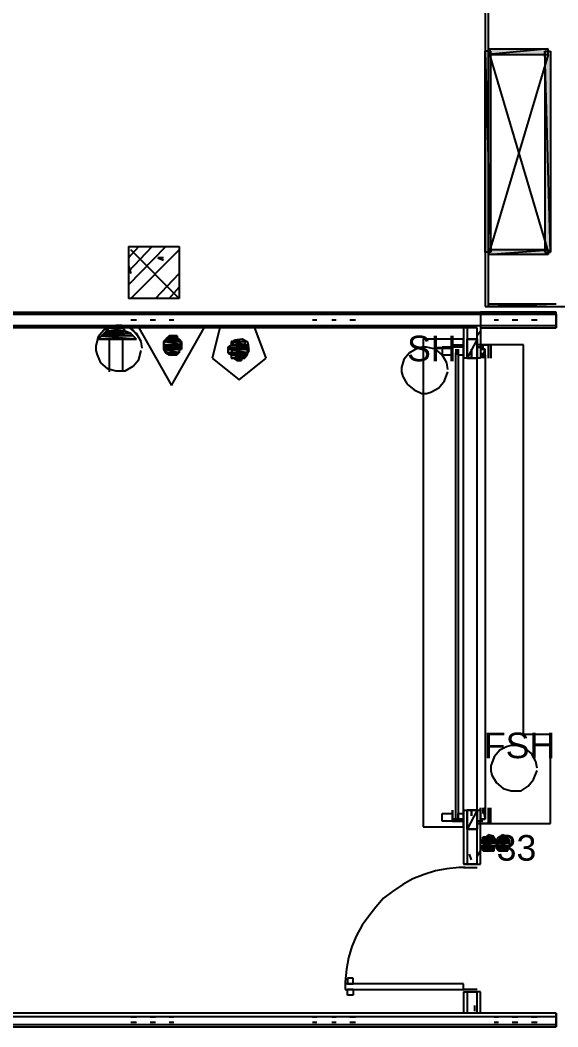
# Model space of a CAD drawing. Header units: millimetres. Extents: x 5 to 415, y 48 to 251.
# Drawn here: x 49.95 to 58.36, y 106.61 to 122.33 of the extents above; entities that cross this region are included whole.
import ezdxf

# ---------------------------------------------------------------- set-up
doc = ezdxf.new("R2010")
doc.units = ezdxf.units.MM
for name, color, linetype in [('H', 7, 'Continuous'), ('P', 7, 'Continuous'), ('T', 7, 'Continuous')]:
    doc.layers.add(name, color=color, linetype=linetype)

msp = doc.modelspace()

# ---------------------------------------------------------------- hatches: boundary and pattern name
at = {"layer": 'H', "linetype": 'Continuous'}
for points in [[(57.273, 121.797), (57.273, 121.885), (58.208, 121.885), (58.208, 121.797), (57.273, 121.797)], [(57.238, 118.71), (57.238, 121.832), (57.326, 121.832), (57.326, 118.71), (57.238, 118.71)], [(58.173, 118.71), (58.173, 121.832), (58.244, 121.832), (58.244, 118.71), (58.173, 118.71)], [(57.273, 118.657), (57.273, 118.745), (58.208, 118.745), (58.208, 118.657), (57.273, 118.657)], [(51.259, 117.44), (51.312, 117.475), (51.611, 117.475), (51.682, 117.44), (51.259, 117.44)], [(51.312, 117.475), (51.347, 117.51), (51.558, 117.51), (51.611, 117.475), (51.312, 117.475)], [(51.188, 117.352), (51.223, 117.387), (51.735, 117.387), (51.77, 117.352), (51.188, 117.352)], [(51.223, 117.387), (51.259, 117.44), (51.682, 117.44), (51.735, 117.387), (51.223, 117.387)], [(52.193, 117.299), (52.246, 117.352), (52.458, 117.352), (52.458, 117.299), (52.193, 117.299)], [(52.246, 117.352), (52.282, 117.387), (52.405, 117.387), (52.405, 117.352), (52.246, 117.352)], [(52.193, 117.263), (52.193, 117.299), (52.493, 117.299), (52.493, 117.263), (52.193, 117.263)], [(52.193, 117.228), (52.193, 117.263), (52.493, 117.263), (52.493, 117.228), (52.193, 117.228)], [(52.193, 117.175), (52.193, 117.228), (52.493, 117.228), (52.493, 117.175), (52.193, 117.175)], [(52.246, 117.14), (52.193, 117.175), (52.458, 117.175), (52.458, 117.14), (52.246, 117.14)], [(53.217, 117.228), (53.252, 117.263), (53.516, 117.263), (53.516, 117.228), (53.217, 117.228)], [(53.217, 117.175), (53.217, 117.228), (53.516, 117.228), (53.516, 117.175), (53.217, 117.175)], [(53.217, 117.14), (53.217, 117.175), (53.516, 117.175), (53.516, 117.14), (53.217, 117.14)], [(53.252, 117.263), (53.252, 117.299), (53.463, 117.299), (53.463, 117.263), (53.252, 117.263)], [(52.282, 117.087), (52.246, 117.14), (52.405, 117.14), (52.405, 117.087), (52.282, 117.087)], [(53.252, 117.087), (53.217, 117.14), (53.516, 117.14), (53.516, 117.087), (53.252, 117.087)], [(53.252, 117.052), (53.252, 117.087), (53.516, 117.087), (53.463, 117.052), (53.252, 117.052)], [(53.34, 117.016), (53.305, 117.052), (53.428, 117.052), (53.428, 117.016), (53.34, 117.016)], [(57.15, 109.485), (57.15, 109.52), (57.362, 109.52), (57.397, 109.485), (57.15, 109.485)], [(57.15, 109.432), (57.15, 109.485), (57.397, 109.485), (57.397, 109.432), (57.15, 109.432)], [(57.185, 109.52), (57.185, 109.555), (57.362, 109.555), (57.362, 109.52), (57.185, 109.52)], [(57.397, 109.52), (57.45, 109.555), (57.573, 109.555), (57.573, 109.52), (57.397, 109.52)], [(57.397, 109.485), (57.397, 109.52), (57.609, 109.52), (57.609, 109.485), (57.397, 109.485)], [(57.397, 109.432), (57.397, 109.485), (57.609, 109.485), (57.609, 109.432), (57.397, 109.432)], [(57.15, 109.396), (57.15, 109.432), (57.362, 109.432), (57.362, 109.396), (57.15, 109.396)], [(57.185, 109.343), (57.185, 109.396), (57.362, 109.396), (57.362, 109.343), (57.185, 109.343)], [(57.397, 109.396), (57.397, 109.432), (57.609, 109.432), (57.609, 109.396), (57.397, 109.396)], [(57.45, 109.343), (57.397, 109.396), (57.573, 109.396), (57.573, 109.343), (57.45, 109.343)]]:
    msp.add_hatch(color=256, dxfattribs=at).paths.add_polyline_path(points)

# ---------------------------------------------------------------- linework, layer by layer
at = {"layer": 'P'}
for points in [[(57.221, 220.433), (57.221, 117.863)], [(57.221, 127.776), (57.221, 117.863)], [(57.273, 117.863), (57.273, 127.776)], [(58.208, 121.885), (57.273, 121.797)], [(58.208, 121.885), (57.273, 121.797)], [(57.273, 121.797), (57.273, 121.885)], [(57.273, 121.885), (58.208, 121.885)], [(58.208, 121.797), (58.208, 121.885)], [(57.309, 121.849), (57.221, 121.849)], [(57.221, 121.849), (57.309, 118.71)], [(57.221, 121.849), (57.309, 118.71)], [(57.221, 118.71), (57.221, 121.849)], [(57.273, 121.849), (58.208, 118.71)], [(57.273, 121.797), (58.208, 121.797)], [(58.208, 121.797), (57.273, 118.674)], [(57.309, 118.71), (57.309, 121.849)], [(58.244, 118.71), (58.155, 121.849)], [(58.155, 121.849), (58.155, 118.71)], [(58.244, 118.71), (58.155, 121.849)], [(58.155, 121.849), (58.244, 121.849)], [(58.244, 121.849), (58.244, 118.71)], [(51.647, 118.622), (51.805, 118.798)], [(51.647, 118.41), (52.017, 118.798)], [(51.647, 118.198), (52.229, 118.798)], [(51.647, 118.798), (51.647, 117.987)], [(51.647, 118.798), (52.44, 118.798)], [(52.44, 117.987), (51.682, 118.745)], [(51.682, 117.987), (52.44, 118.745)], [(52.44, 118.798), (52.44, 117.987)], [(57.273, 118.745), (57.273, 118.674)], [(57.273, 118.674), (58.208, 118.745)], [(58.208, 118.745), (57.273, 118.745)], [(57.273, 118.674), (58.208, 118.745)], [(58.208, 118.745), (58.208, 118.674)], [(52.193, 118.622), (52.105, 118.622)], [(52.105, 118.622), (52.193, 118.586)], [(57.309, 118.71), (57.221, 118.71)], [(58.208, 118.674), (57.273, 118.674)], [(58.155, 118.71), (58.244, 118.71)], [(51.647, 118.498), (51.682, 118.375)], [(52.07, 117.987), (52.44, 118.375)], [(52.282, 117.987), (52.44, 118.163)], [(52.44, 117.987), (51.647, 117.987)], [(57.221, 117.863), (367.524, 117.863)], [(58.332, 117.898), (57.273, 117.898)], [(57.273, 117.898), (58.332, 117.863)], [(58.332, 117.863), (64.682, 117.863)], [(46.267, 117.775), (57.15, 117.775)], [(46.267, 117.74), (57.15, 117.74)], [(46.267, 117.74), (58.332, 117.74)], [(51.682, 117.74), (51.77, 117.74)], [(51.682, 117.651), (51.77, 117.651)], [(51.982, 117.74), (52.07, 117.74)], [(51.982, 117.651), (52.07, 117.651)], [(52.282, 117.74), (52.352, 117.74)], [(52.282, 117.651), (52.352, 117.651)], [(54.522, 117.74), (54.592, 117.74)], [(54.522, 117.651), (54.592, 117.651)], [(54.822, 117.74), (54.892, 117.74)], [(54.822, 117.651), (54.892, 117.651)], [(55.104, 117.74), (55.192, 117.74)], [(55.104, 117.651), (55.192, 117.651)], [(58.332, 117.775), (57.15, 117.775)], [(58.332, 117.74), (57.15, 117.74)], [(57.15, 117.74), (57.15, 117.563)], [(57.362, 117.74), (57.432, 117.74)], [(57.362, 117.651), (57.432, 117.651)], [(57.644, 117.74), (57.732, 117.74)], [(57.644, 117.651), (57.732, 117.651)], [(57.944, 117.74), (58.032, 117.74)], [(57.944, 117.651), (58.032, 117.651)], [(58.332, 117.528), (58.332, 117.775)], [(58.332, 117.74), (58.332, 117.563)], [(58.332, 117.563), (58.332, 117.74)], [(58.332, 117.74), (58.332, 117.563)], [(58.332, 117.74), (58.332, 117.563)], [(58.332, 117.74), (58.332, 117.563)], [(58.332, 117.687), (58.332, 117.528)], [(56.938, 117.528), (46.214, 117.528)], [(46.267, 117.563), (57.15, 117.563)], [(46.267, 117.563), (57.15, 117.563)], [(51.259, 117.493), (51.17, 117.387)], [(51.259, 117.493), (51.17, 117.387)], [(51.276, 117.51), (51.206, 117.44)], [(51.382, 117.546), (51.259, 117.493)], [(51.382, 117.546), (51.259, 117.493)], [(51.259, 117.44), (51.294, 117.475)], [(51.364, 117.546), (51.276, 117.51)], [(51.294, 117.475), (51.347, 117.528)], [(51.594, 117.475), (51.294, 117.475)], [(51.594, 117.475), (51.294, 117.475)], [(51.294, 117.475), (51.682, 117.44)], [(51.294, 117.475), (51.682, 117.44)], [(51.558, 117.528), (51.347, 117.528)], [(51.347, 117.528), (51.417, 117.528)], [(51.558, 117.528), (51.347, 117.528)], [(51.347, 117.528), (51.594, 117.475)], [(51.347, 117.528), (51.594, 117.475)], [(51.453, 117.563), (51.364, 117.546)], [(51.453, 117.563), (51.382, 117.546)], [(51.453, 117.563), (51.382, 117.546)], [(51.417, 117.528), (51.558, 117.528)], [(51.523, 117.563), (51.453, 117.563)], [(51.523, 117.563), (51.453, 117.563)], [(51.541, 117.563), (51.453, 117.563)], [(51.47, 117.528), (51.558, 117.528)], [(51.558, 117.528), (51.47, 117.528)], [(51.664, 117.528), (51.523, 117.563)], [(51.664, 117.528), (51.523, 117.563)], [(51.629, 117.546), (51.541, 117.563)], [(51.594, 117.475), (51.558, 117.528)], [(51.682, 117.44), (51.594, 117.475)], [(51.7, 117.51), (51.629, 117.546)], [(51.77, 117.44), (51.664, 117.528)], [(51.77, 117.44), (51.664, 117.528)], [(51.682, 117.563), (51.77, 117.563)], [(51.788, 117.404), (51.7, 117.51)], [(52.828, 117.528), (51.805, 117.528)], [(51.805, 117.528), (52.317, 116.628)], [(51.982, 117.563), (52.07, 117.563)], [(52.282, 117.563), (52.352, 117.563)], [(52.317, 116.628), (52.828, 117.528)], [(53.075, 117.528), (52.952, 117.052)], [(53.622, 117.528), (53.075, 117.528)], [(53.799, 117.052), (53.622, 117.528)], [(54.522, 117.563), (54.592, 117.563)], [(54.822, 117.563), (54.892, 117.563)], [(55.104, 117.563), (55.192, 117.563)], [(56.885, 117.528), (56.885, 117.052)], [(57.097, 117.528), (56.938, 117.528)], [(56.938, 117.528), (56.938, 117.352)], [(56.938, 117.528), (56.938, 117.052)], [(57.097, 117.052), (57.097, 117.528)], [(57.097, 117.352), (57.097, 117.528)], [(57.15, 117.475), (57.097, 117.404)], [(57.15, 117.563), (58.332, 117.563)], [(57.15, 117.563), (58.332, 117.563)], [(57.15, 117.563), (57.15, 117.052)], [(57.15, 117.528), (58.332, 117.528)], [(57.362, 117.563), (57.432, 117.563)], [(57.644, 117.563), (57.732, 117.563)], [(57.944, 117.563), (58.032, 117.563)], [(51.17, 117.387), (51.135, 117.246)], [(51.17, 117.387), (51.135, 117.246)], [(51.17, 117.352), (51.223, 117.404)], [(51.77, 117.352), (51.17, 117.352)], [(51.17, 117.352), (51.77, 117.352)], [(51.223, 117.404), (51.259, 117.44)], [(51.717, 117.404), (51.223, 117.404)], [(51.717, 117.404), (51.223, 117.404)], [(51.223, 117.404), (51.77, 117.352)], [(51.223, 117.404), (51.77, 117.352)], [(51.682, 117.44), (51.259, 117.44)], [(51.682, 117.44), (51.259, 117.44)], [(51.259, 117.44), (51.717, 117.404)], [(51.259, 117.44), (51.717, 117.404)], [(51.347, 116.84), (51.347, 117.352)], [(51.558, 116.84), (51.558, 117.352)], [(51.717, 117.404), (51.682, 117.44)], [(51.77, 117.352), (51.717, 117.404)], [(51.841, 117.316), (51.77, 117.44)], [(51.841, 117.316), (51.77, 117.44)], [(51.858, 117.21), (51.841, 117.316)], [(51.858, 117.21), (51.841, 117.316)], [(52.246, 117.369), (52.193, 117.281)], [(52.229, 117.352), (52.193, 117.316)], [(52.476, 117.263), (52.193, 117.316)], [(52.193, 117.316), (52.193, 117.263)], [(52.476, 117.263), (52.193, 117.316)], [(52.193, 117.316), (52.476, 117.316)], [(52.193, 117.316), (52.476, 117.316)], [(52.44, 117.316), (52.193, 117.316)], [(52.476, 117.316), (52.193, 117.316)], [(52.193, 117.316), (52.193, 117.316)], [(52.193, 117.316), (52.476, 117.316)], [(52.193, 117.316), (52.44, 117.316)], [(52.282, 117.404), (52.229, 117.352)], [(52.44, 117.316), (52.229, 117.352)], [(52.44, 117.316), (52.229, 117.352)], [(52.229, 117.352), (52.44, 117.352)], [(52.229, 117.352), (52.44, 117.352)], [(52.405, 117.352), (52.229, 117.352)], [(52.44, 117.352), (52.229, 117.352)], [(52.229, 117.352), (52.229, 117.352)], [(52.229, 117.352), (52.44, 117.352)], [(52.229, 117.352), (52.405, 117.352)], [(52.37, 117.404), (52.246, 117.369)], [(52.405, 117.352), (52.282, 117.404)], [(52.405, 117.352), (52.282, 117.404)], [(52.282, 117.404), (52.405, 117.404)], [(52.282, 117.404), (52.405, 117.404)], [(52.352, 117.404), (52.282, 117.404)], [(52.405, 117.404), (52.282, 117.404)], [(52.282, 117.404), (52.282, 117.404)], [(52.282, 117.404), (52.405, 117.404)], [(52.317, 117.404), (52.282, 117.404)], [(52.282, 117.404), (52.317, 117.404)], [(52.317, 117.404), (52.352, 117.404)], [(52.352, 117.404), (52.317, 117.404)], [(52.405, 117.404), (52.352, 117.404)], [(52.458, 117.334), (52.37, 117.404)], [(52.405, 117.404), (52.405, 117.352)], [(52.44, 117.352), (52.405, 117.352)], [(52.44, 117.352), (52.44, 117.316)], [(52.476, 117.316), (52.44, 117.316)], [(52.476, 117.228), (52.458, 117.334)], [(52.476, 117.316), (52.476, 117.263)], [(53.305, 117.334), (53.252, 117.246)], [(53.463, 117.263), (53.252, 117.316)], [(53.252, 117.316), (53.252, 117.263)], [(53.463, 117.263), (53.252, 117.316)], [(53.252, 117.316), (53.463, 117.316)], [(53.252, 117.316), (53.463, 117.316)], [(53.287, 117.316), (53.252, 117.316)], [(53.463, 117.316), (53.287, 117.316)], [(53.463, 117.316), (53.287, 117.316)], [(53.287, 117.316), (53.411, 117.316)], [(53.411, 117.316), (53.287, 117.316)], [(53.287, 117.316), (53.34, 117.316)], [(53.428, 117.352), (53.305, 117.334)], [(53.34, 117.316), (53.411, 117.316)], [(53.411, 117.316), (53.34, 117.316)], [(53.34, 117.316), (53.411, 117.316)], [(53.34, 117.316), (53.411, 117.316)], [(53.411, 117.316), (53.34, 117.316)], [(53.34, 117.316), (53.34, 117.316)], [(53.411, 117.316), (53.34, 117.316)], [(53.34, 117.316), (53.375, 117.316)], [(53.375, 117.316), (53.411, 117.316)], [(53.411, 117.316), (53.463, 117.316)], [(53.516, 117.299), (53.428, 117.352)], [(53.463, 117.316), (53.463, 117.263)], [(56.25, 117.352), (56.25, 109.732)], [(56.885, 117.352), (56.25, 117.352)], [(56.885, 109.732), (56.885, 117.352)], [(56.938, 117.052), (56.938, 117.352)], [(57.097, 117.352), (56.938, 117.352)], [(57.097, 117.352), (56.938, 117.052)], [(57.097, 117.352), (56.938, 117.352)], [(56.938, 117.352), (56.938, 117.052)], [(56.938, 117.352), (57.097, 117.352)], [(56.938, 117.052), (56.938, 117.352)], [(57.097, 117.052), (57.097, 117.352)], [(57.097, 117.052), (57.097, 117.352)], [(57.097, 117.352), (57.097, 117.052)], [(51.135, 117.246), (51.135, 117.175)], [(51.135, 117.246), (51.135, 117.175)], [(51.135, 117.175), (51.153, 117.105)], [(51.135, 117.175), (51.153, 117.105)], [(51.805, 117.034), (51.841, 117.175)], [(51.805, 117.034), (51.841, 117.175)], [(52.476, 117.228), (52.193, 117.263)], [(52.193, 117.263), (52.193, 117.228)], [(52.476, 117.228), (52.193, 117.263)], [(52.193, 117.263), (52.476, 117.263)], [(52.193, 117.263), (52.476, 117.263)], [(52.193, 117.246), (52.211, 117.175)], [(52.476, 117.193), (52.193, 117.228)], [(52.193, 117.228), (52.193, 117.193)], [(52.476, 117.193), (52.193, 117.228)], [(52.193, 117.228), (52.476, 117.228)], [(52.193, 117.228), (52.476, 117.228)], [(52.476, 117.228), (52.193, 117.228)], [(52.193, 117.228), (52.193, 117.228)], [(52.476, 117.228), (52.193, 117.228)], [(52.193, 117.228), (52.193, 117.228)], [(52.193, 117.228), (52.476, 117.228)], [(52.193, 117.228), (52.476, 117.228)], [(52.44, 117.14), (52.193, 117.193)], [(52.193, 117.193), (52.229, 117.14)], [(52.44, 117.14), (52.193, 117.193)], [(52.193, 117.193), (52.44, 117.193)], [(52.193, 117.193), (52.44, 117.193)], [(52.476, 117.193), (52.193, 117.193)], [(52.44, 117.193), (52.193, 117.193)], [(52.193, 117.193), (52.193, 117.193)], [(52.193, 117.193), (52.44, 117.193)], [(52.193, 117.193), (52.476, 117.193)], [(52.211, 117.175), (52.299, 117.105)], [(52.423, 117.122), (52.476, 117.228)], [(52.44, 117.193), (52.44, 117.14)], [(52.44, 117.193), (52.476, 117.193)], [(52.476, 117.263), (52.476, 117.228)], [(52.476, 117.228), (52.476, 117.193)], [(53.252, 117.263), (53.199, 117.228)], [(53.499, 117.193), (53.199, 117.228)], [(53.199, 117.228), (53.199, 117.193)], [(53.499, 117.193), (53.199, 117.228)], [(53.199, 117.228), (53.499, 117.228)], [(53.199, 117.228), (53.499, 117.228)], [(53.499, 117.14), (53.199, 117.193)], [(53.199, 117.193), (53.199, 117.14)], [(53.499, 117.14), (53.199, 117.193)], [(53.199, 117.193), (53.499, 117.193)], [(53.199, 117.193), (53.499, 117.193)], [(53.499, 117.193), (53.199, 117.193)], [(53.199, 117.193), (53.199, 117.193)], [(53.499, 117.193), (53.199, 117.193)], [(53.199, 117.193), (53.199, 117.193)], [(53.199, 117.193), (53.499, 117.193)], [(53.199, 117.193), (53.499, 117.193)], [(53.499, 117.228), (53.252, 117.263)], [(53.499, 117.228), (53.252, 117.263)], [(53.252, 117.263), (53.499, 117.263)], [(53.252, 117.263), (53.499, 117.263)], [(53.463, 117.263), (53.252, 117.263)], [(53.499, 117.263), (53.252, 117.263)], [(53.252, 117.263), (53.252, 117.263)], [(53.252, 117.263), (53.499, 117.263)], [(53.252, 117.263), (53.463, 117.263)], [(53.252, 117.21), (53.269, 117.122)], [(53.499, 117.263), (53.463, 117.263)], [(53.481, 117.087), (53.534, 117.175)], [(53.499, 117.263), (53.499, 117.228)], [(53.499, 117.228), (53.499, 117.193)], [(53.499, 117.193), (53.499, 117.14)], [(53.534, 117.175), (53.516, 117.299)], [(56.162, 117.21), (56.039, 117.14)], [(56.233, 117.228), (56.162, 117.21)], [(56.303, 117.228), (56.233, 117.228)], [(56.444, 117.193), (56.303, 117.228)], [(56.55, 117.105), (56.444, 117.193)], [(56.709, 117.228), (56.55, 117.228)], [(56.55, 117.228), (56.55, 117.105)], [(56.709, 117.263), (56.885, 117.263)], [(56.709, 117.263), (56.709, 117.052)], [(56.709, 117.052), (56.709, 117.263)], [(56.885, 117.228), (56.709, 117.228)], [(56.709, 117.228), (56.709, 117.105)], [(56.709, 117.105), (56.709, 117.228)], [(56.885, 117.228), (56.709, 117.228)], [(56.709, 117.228), (56.709, 117.105)], [(56.709, 117.105), (56.709, 117.193)], [(56.762, 117.193), (56.762, 117.105)], [(56.797, 117.105), (56.797, 117.193)], [(56.797, 117.193), (56.797, 117.105)], [(56.885, 117.052), (56.885, 117.228)], [(56.885, 117.228), (56.885, 117.052)], [(56.885, 117.228), (56.885, 117.105)], [(56.885, 117.105), (56.885, 117.228)], [(56.885, 117.105), (56.885, 117.228)], [(57.009, 117.193), (57.009, 117.052)], [(57.009, 117.052), (57.009, 117.193)], [(57.82, 117.263), (57.097, 117.263)], [(57.097, 117.105), (57.097, 117.228)], [(57.097, 117.228), (57.185, 117.228)], [(57.097, 117.228), (57.097, 117.105)], [(57.185, 117.228), (57.097, 117.228)], [(57.097, 117.228), (57.185, 117.228)], [(57.15, 117.193), (57.221, 117.193)], [(57.221, 117.193), (57.15, 117.193)], [(57.185, 117.263), (57.185, 117.193)], [(57.185, 117.193), (57.185, 117.263)], [(57.185, 117.263), (57.273, 117.263)], [(57.273, 117.263), (57.185, 117.263)], [(57.185, 117.052), (57.221, 117.193)], [(57.221, 117.052), (57.221, 117.193)], [(57.273, 117.052), (57.273, 117.263)], [(57.273, 117.263), (57.273, 117.052)], [(57.273, 117.14), (57.273, 117.263)], [(57.273, 117.263), (57.273, 117.14)], [(57.273, 117.193), (57.273, 117.052)], [(57.309, 117.263), (57.309, 117.052)], [(57.309, 117.263), (57.309, 117.052)], [(57.82, 111.178), (57.82, 117.263)], [(51.153, 117.105), (51.206, 116.981)], [(51.153, 117.105), (51.206, 116.981)], [(51.717, 116.928), (51.805, 117.034)], [(51.717, 116.928), (51.805, 117.034)], [(52.405, 117.105), (52.229, 117.14)], [(52.229, 117.14), (52.282, 117.105)], [(52.405, 117.105), (52.229, 117.14)], [(52.229, 117.14), (52.405, 117.14)], [(52.229, 117.14), (52.405, 117.14)], [(52.44, 117.14), (52.229, 117.14)], [(52.405, 117.14), (52.229, 117.14)], [(52.229, 117.14), (52.229, 117.14)], [(52.229, 117.14), (52.405, 117.14)], [(52.229, 117.14), (52.44, 117.14)], [(52.282, 117.105), (52.352, 117.105)], [(52.352, 117.105), (52.282, 117.105)], [(52.282, 117.105), (52.352, 117.105)], [(52.317, 117.105), (52.282, 117.105)], [(52.282, 117.105), (52.352, 117.105)], [(52.352, 117.105), (52.282, 117.105)], [(52.282, 117.105), (52.282, 117.105)], [(52.352, 117.105), (52.282, 117.105)], [(52.282, 117.105), (52.405, 117.105)], [(52.282, 117.105), (52.405, 117.105)], [(52.299, 117.105), (52.423, 117.122)], [(52.352, 117.105), (52.317, 117.105)], [(52.405, 117.105), (52.352, 117.105)], [(52.405, 117.14), (52.405, 117.105)], [(52.405, 117.14), (52.44, 117.14)], [(52.952, 117.052), (53.375, 116.717)], [(53.499, 117.105), (53.199, 117.14)], [(53.199, 117.14), (53.252, 117.105)], [(53.499, 117.105), (53.199, 117.14)], [(53.199, 117.14), (53.499, 117.14)], [(53.199, 117.14), (53.499, 117.14)], [(53.499, 117.14), (53.199, 117.14)], [(53.199, 117.14), (53.199, 117.14)], [(53.499, 117.14), (53.199, 117.14)], [(53.199, 117.14), (53.199, 117.14)], [(53.199, 117.14), (53.499, 117.14)], [(53.199, 117.14), (53.499, 117.14)], [(53.463, 117.052), (53.252, 117.105)], [(53.252, 117.105), (53.252, 117.052)], [(53.463, 117.052), (53.252, 117.105)], [(53.252, 117.105), (53.499, 117.105)], [(53.252, 117.105), (53.499, 117.105)], [(53.411, 117.052), (53.252, 117.052)], [(53.252, 117.052), (53.287, 117.052)], [(53.411, 117.052), (53.252, 117.052)], [(53.252, 117.052), (53.463, 117.052)], [(53.252, 117.052), (53.463, 117.052)], [(53.463, 117.052), (53.252, 117.052)], [(53.252, 117.052), (53.252, 117.052)], [(53.463, 117.052), (53.252, 117.052)], [(53.252, 117.052), (53.252, 117.052)], [(53.252, 117.052), (53.463, 117.052)], [(53.252, 117.052), (53.463, 117.052)], [(53.269, 117.122), (53.358, 117.069)], [(53.411, 117.016), (53.287, 117.052)], [(53.287, 117.052), (53.34, 117.016)], [(53.411, 117.016), (53.287, 117.052)], [(53.287, 117.052), (53.411, 117.052)], [(53.287, 117.052), (53.411, 117.052)], [(53.34, 117.016), (53.34, 117.016)], [(53.34, 117.016), (53.34, 117.016)], [(53.34, 117.016), (53.411, 117.016)], [(53.358, 117.069), (53.481, 117.087)], [(53.375, 116.717), (53.799, 117.052)], [(53.375, 117.016), (53.411, 117.016)], [(53.411, 117.016), (53.375, 117.016)], [(53.411, 117.052), (53.411, 117.016)], [(53.463, 117.052), (53.411, 117.052)], [(53.499, 117.105), (53.463, 117.052)], [(53.499, 117.14), (53.499, 117.105)], [(55.951, 117.034), (55.915, 116.911)], [(56.039, 117.14), (55.951, 117.034)], [(56.55, 117.105), (56.709, 117.105)], [(56.621, 116.981), (56.55, 117.105)], [(56.762, 109.908), (56.762, 117.14)], [(56.797, 117.14), (56.797, 109.908)], [(56.797, 117.105), (56.885, 117.105)], [(57.15, 117.052), (56.885, 117.052)], [(56.938, 117.052), (57.097, 117.052)], [(56.938, 117.052), (57.097, 117.052)], [(57.097, 109.996), (57.097, 117.105)], [(57.15, 117.14), (57.15, 117.052)], [(57.185, 117.052), (57.185, 117.14)], [(57.185, 117.14), (57.185, 117.052)], [(57.185, 117.14), (57.185, 117.052)], [(57.185, 117.14), (57.221, 117.052)], [(57.221, 117.105), (57.221, 109.996)], [(51.206, 116.981), (51.312, 116.893)], [(51.206, 116.981), (51.312, 116.893)], [(51.312, 116.893), (51.453, 116.858)], [(51.312, 116.893), (51.453, 116.858)], [(51.453, 116.858), (51.523, 116.858)], [(51.453, 116.858), (51.523, 116.858)], [(51.523, 116.858), (51.594, 116.858)], [(51.523, 116.858), (51.594, 116.858)], [(51.594, 116.858), (51.717, 116.928)], [(51.594, 116.858), (51.717, 116.928)], [(55.915, 116.911), (55.915, 116.84)], [(56.638, 116.875), (56.621, 116.981)], [(55.915, 116.84), (55.933, 116.769)], [(55.933, 116.769), (56.003, 116.646)], [(56.497, 116.593), (56.586, 116.699)], [(56.586, 116.699), (56.638, 116.84)], [(56.003, 116.646), (56.109, 116.558)], [(56.109, 116.558), (56.233, 116.505)], [(56.374, 116.523), (56.497, 116.593)], [(56.233, 116.505), (56.303, 116.505)], [(56.303, 116.505), (56.374, 116.523)], [(58.244, 111.178), (57.82, 111.178)], [(58.244, 109.784), (58.244, 111.178)], [(57.45, 110.931), (57.362, 110.825)], [(57.556, 110.984), (57.45, 110.931)], [(57.626, 111.002), (57.556, 110.984)], [(57.714, 111.002), (57.626, 111.002)], [(57.838, 110.966), (57.714, 111.002)], [(57.944, 110.878), (57.838, 110.966)], [(58.014, 110.755), (57.944, 110.878)], [(57.362, 110.825), (57.309, 110.684)], [(58.032, 110.649), (58.014, 110.755)], [(57.309, 110.684), (57.309, 110.613)], [(57.309, 110.613), (57.326, 110.543)], [(57.979, 110.472), (58.032, 110.613)], [(57.326, 110.543), (57.397, 110.419)], [(57.397, 110.419), (57.503, 110.331)], [(57.891, 110.367), (57.979, 110.472)], [(57.503, 110.331), (57.626, 110.296)], [(57.626, 110.296), (57.714, 110.296)], [(57.714, 110.296), (57.785, 110.296)], [(57.785, 110.296), (57.891, 110.367)], [(56.55, 109.82), (56.55, 109.943)], [(56.55, 109.943), (56.709, 109.943)], [(56.709, 109.82), (56.709, 109.996)], [(56.709, 109.996), (56.709, 109.82)], [(56.709, 109.855), (56.709, 109.943)], [(56.709, 109.943), (56.709, 109.855)], [(56.709, 109.855), (56.709, 109.943)], [(56.709, 109.943), (56.709, 109.855)], [(56.762, 109.855), (56.762, 109.943)], [(56.797, 109.943), (56.885, 109.943)], [(56.797, 109.943), (56.797, 109.855)], [(56.797, 109.855), (56.797, 109.943)], [(56.885, 109.996), (56.885, 109.149)], [(56.885, 109.996), (57.15, 109.996)], [(56.885, 109.996), (56.885, 109.82)], [(56.885, 109.82), (56.885, 109.996)], [(56.885, 109.855), (56.885, 109.943)], [(56.885, 109.943), (56.885, 109.855)], [(56.885, 109.943), (56.885, 109.855)], [(56.938, 109.996), (56.938, 109.696)], [(56.938, 109.996), (56.938, 109.149)], [(57.097, 109.996), (56.938, 109.696)], [(57.097, 109.996), (56.938, 109.996)], [(56.938, 109.996), (56.938, 109.696)], [(57.097, 109.996), (56.938, 109.996)], [(56.938, 109.696), (56.938, 109.996)], [(57.009, 109.908), (57.009, 109.996)], [(57.009, 109.996), (57.009, 109.908)], [(57.097, 109.996), (57.097, 109.696)], [(57.097, 109.149), (57.097, 109.996)], [(57.097, 109.696), (57.097, 109.996)], [(57.097, 109.996), (57.097, 109.82)], [(57.097, 109.82), (57.097, 109.996)], [(57.097, 109.996), (57.097, 109.696)], [(57.15, 109.943), (57.15, 110.031)], [(57.15, 109.149), (57.15, 109.996)], [(57.15, 109.943), (57.15, 109.855)], [(57.15, 109.855), (57.15, 109.943)], [(57.185, 110.031), (57.185, 109.943)], [(57.185, 109.943), (57.185, 110.031)], [(57.185, 109.943), (57.185, 110.031)], [(57.185, 110.031), (57.221, 109.855)], [(57.185, 109.943), (57.221, 110.031)], [(57.221, 110.031), (57.221, 109.855)], [(57.273, 110.031), (57.273, 109.784)], [(57.273, 109.784), (57.273, 110.031)], [(57.273, 109.855), (57.273, 110.031)], [(57.309, 109.784), (57.309, 110.031)], [(57.309, 109.784), (57.309, 110.031)], [(56.709, 109.82), (56.55, 109.82)], [(56.885, 109.855), (56.709, 109.855)], [(56.885, 109.82), (56.709, 109.82)], [(56.709, 109.82), (56.885, 109.82)], [(57.097, 109.82), (57.185, 109.82)], [(57.185, 109.82), (57.097, 109.82)], [(57.097, 109.82), (57.185, 109.82)], [(57.097, 109.784), (58.244, 109.784)], [(57.15, 109.855), (57.221, 109.855)], [(57.221, 109.855), (57.15, 109.855)], [(57.185, 109.784), (57.273, 109.784)], [(57.273, 109.784), (57.185, 109.784)], [(57.273, 109.908), (57.273, 109.82)], [(57.273, 109.82), (57.273, 109.908)], [(56.25, 109.732), (56.885, 109.732)], [(57.097, 109.696), (56.938, 109.696)], [(56.938, 109.696), (56.938, 109.149)], [(56.938, 109.696), (57.097, 109.696)], [(57.097, 109.696), (56.938, 109.696)], [(57.097, 109.149), (57.097, 109.696)], [(57.273, 109.608), (57.203, 109.555)], [(57.344, 109.59), (57.273, 109.608)], [(57.485, 109.608), (57.415, 109.555)], [(57.556, 109.59), (57.485, 109.608)], [(57.185, 109.52), (57.15, 109.52)], [(57.15, 109.52), (57.362, 109.52)], [(57.362, 109.52), (57.15, 109.52)], [(57.15, 109.52), (57.362, 109.52)], [(57.362, 109.52), (57.15, 109.52)], [(57.15, 109.52), (57.362, 109.52)], [(57.362, 109.52), (57.15, 109.52)], [(57.15, 109.52), (57.397, 109.485)], [(57.15, 109.52), (57.397, 109.485)], [(57.15, 109.485), (57.15, 109.52)], [(57.397, 109.485), (57.15, 109.485)], [(57.397, 109.485), (57.15, 109.485)], [(57.15, 109.485), (57.397, 109.485)], [(57.15, 109.485), (57.397, 109.485)], [(57.397, 109.485), (57.15, 109.485)], [(57.397, 109.485), (57.15, 109.485)], [(57.15, 109.485), (57.397, 109.432)], [(57.15, 109.485), (57.397, 109.432)], [(57.15, 109.432), (57.15, 109.485)], [(57.362, 109.573), (57.185, 109.573)], [(57.185, 109.573), (57.221, 109.573)], [(57.362, 109.573), (57.185, 109.573)], [(57.185, 109.573), (57.362, 109.52)], [(57.185, 109.573), (57.362, 109.52)], [(57.185, 109.52), (57.185, 109.573)], [(57.203, 109.555), (57.185, 109.485)], [(57.362, 109.52), (57.185, 109.52)], [(57.362, 109.52), (57.185, 109.52)], [(57.185, 109.52), (57.362, 109.52)], [(57.362, 109.52), (57.185, 109.52)], [(57.185, 109.485), (57.238, 109.414)], [(57.273, 109.573), (57.221, 109.573)], [(57.221, 109.573), (57.273, 109.573)], [(57.309, 109.573), (57.221, 109.573)], [(57.221, 109.573), (57.309, 109.573)], [(57.221, 109.573), (57.309, 109.573)], [(57.309, 109.573), (57.221, 109.573)], [(57.309, 109.573), (57.221, 109.573)], [(57.221, 109.573), (57.362, 109.573)], [(57.221, 109.573), (57.362, 109.573)], [(57.309, 109.573), (57.309, 109.573)], [(57.309, 109.573), (57.309, 109.573)], [(57.309, 109.573), (57.309, 109.573)], [(57.309, 109.573), (57.309, 109.573)], [(57.362, 109.573), (57.309, 109.573)], [(57.397, 109.502), (57.344, 109.59)], [(57.362, 109.52), (57.362, 109.573)], [(57.362, 109.52), (57.362, 109.52)], [(57.362, 109.52), (57.362, 109.52)], [(57.397, 109.485), (57.362, 109.52)], [(57.397, 109.52), (57.432, 109.573)], [(57.415, 109.555), (57.397, 109.485)], [(57.573, 109.52), (57.397, 109.52)], [(57.609, 109.52), (57.397, 109.52)], [(57.397, 109.52), (57.609, 109.52)], [(57.397, 109.52), (57.609, 109.52)], [(57.609, 109.52), (57.397, 109.52)], [(57.609, 109.52), (57.397, 109.52)], [(57.397, 109.52), (57.609, 109.52)], [(57.609, 109.52), (57.397, 109.52)], [(57.397, 109.52), (57.573, 109.52)], [(57.609, 109.52), (57.397, 109.52)], [(57.397, 109.52), (57.609, 109.485)], [(57.397, 109.52), (57.609, 109.485)], [(57.397, 109.485), (57.397, 109.52)], [(57.397, 109.485), (57.397, 109.485)], [(57.397, 109.485), (57.397, 109.485)], [(57.397, 109.432), (57.397, 109.485)], [(57.397, 109.485), (57.45, 109.414)], [(57.609, 109.485), (57.397, 109.485)], [(57.609, 109.485), (57.397, 109.485)], [(57.397, 109.485), (57.609, 109.485)], [(57.397, 109.485), (57.609, 109.485)], [(57.609, 109.485), (57.397, 109.485)], [(57.609, 109.485), (57.397, 109.485)], [(57.397, 109.485), (57.609, 109.432)], [(57.397, 109.485), (57.609, 109.432)], [(57.397, 109.432), (57.397, 109.485)], [(57.573, 109.573), (57.432, 109.573)], [(57.432, 109.573), (57.485, 109.573)], [(57.573, 109.573), (57.432, 109.573)], [(57.432, 109.573), (57.573, 109.573)], [(57.432, 109.573), (57.573, 109.573)], [(57.573, 109.573), (57.432, 109.573)], [(57.573, 109.573), (57.432, 109.573)], [(57.432, 109.573), (57.573, 109.52)], [(57.432, 109.573), (57.573, 109.52)], [(57.485, 109.573), (57.52, 109.573)], [(57.52, 109.573), (57.485, 109.573)], [(57.52, 109.573), (57.485, 109.573)], [(57.485, 109.573), (57.52, 109.573)], [(57.485, 109.573), (57.573, 109.573)], [(57.52, 109.573), (57.573, 109.573)], [(57.573, 109.573), (57.52, 109.573)], [(57.609, 109.502), (57.556, 109.59)], [(57.573, 109.573), (57.573, 109.573)], [(57.573, 109.573), (57.573, 109.573)], [(57.573, 109.52), (57.573, 109.573)], [(57.573, 109.52), (57.609, 109.52)], [(57.609, 109.52), (57.609, 109.52)], [(57.609, 109.52), (57.609, 109.52)], [(57.609, 109.485), (57.609, 109.52)], [(57.609, 109.485), (57.609, 109.485)], [(57.609, 109.485), (57.609, 109.485)], [(57.609, 109.432), (57.609, 109.485)], [(57.009, 109.22), (56.974, 109.308)], [(57.097, 109.273), (57.15, 109.361)], [(57.397, 109.432), (57.15, 109.432)], [(57.362, 109.432), (57.15, 109.432)], [(57.15, 109.432), (57.362, 109.432)], [(57.362, 109.432), (57.15, 109.432)], [(57.15, 109.432), (57.397, 109.432)], [(57.362, 109.432), (57.15, 109.432)], [(57.15, 109.432), (57.362, 109.396)], [(57.15, 109.432), (57.362, 109.396)], [(57.15, 109.396), (57.15, 109.432)], [(57.362, 109.396), (57.15, 109.396)], [(57.362, 109.396), (57.15, 109.396)], [(57.15, 109.396), (57.185, 109.396)], [(57.15, 109.396), (57.362, 109.396)], [(57.362, 109.396), (57.15, 109.396)], [(57.185, 109.396), (57.362, 109.396)], [(57.362, 109.396), (57.185, 109.396)], [(57.185, 109.396), (57.362, 109.361)], [(57.185, 109.396), (57.362, 109.361)], [(57.185, 109.361), (57.185, 109.396)], [(57.362, 109.361), (57.185, 109.361)], [(57.362, 109.361), (57.185, 109.361)], [(57.185, 109.361), (57.309, 109.361)], [(57.185, 109.361), (57.309, 109.361)], [(57.221, 109.361), (57.185, 109.361)], [(57.309, 109.361), (57.221, 109.361)], [(57.309, 109.361), (57.221, 109.361)], [(57.221, 109.361), (57.309, 109.361)], [(57.221, 109.361), (57.309, 109.361)], [(57.309, 109.361), (57.221, 109.361)], [(57.273, 109.361), (57.221, 109.361)], [(57.221, 109.361), (57.273, 109.361)], [(57.238, 109.414), (57.309, 109.396)], [(57.273, 109.361), (57.309, 109.361)], [(57.309, 109.361), (57.273, 109.361)], [(57.309, 109.396), (57.379, 109.449)], [(57.309, 109.361), (57.362, 109.361)], [(57.309, 109.361), (57.309, 109.361)], [(57.309, 109.361), (57.309, 109.361)], [(57.397, 109.432), (57.362, 109.432)], [(57.362, 109.396), (57.362, 109.432)], [(57.362, 109.396), (57.362, 109.396)], [(57.362, 109.361), (57.362, 109.396)], [(57.609, 109.432), (57.397, 109.432)], [(57.609, 109.432), (57.397, 109.432)], [(57.397, 109.432), (57.609, 109.432)], [(57.397, 109.432), (57.609, 109.432)], [(57.609, 109.432), (57.397, 109.432)], [(57.609, 109.432), (57.397, 109.432)], [(57.397, 109.432), (57.609, 109.396)], [(57.397, 109.432), (57.609, 109.396)], [(57.397, 109.396), (57.397, 109.432)], [(57.609, 109.396), (57.397, 109.396)], [(57.573, 109.396), (57.397, 109.396)], [(57.397, 109.396), (57.573, 109.396)], [(57.573, 109.396), (57.397, 109.396)], [(57.397, 109.396), (57.609, 109.396)], [(57.573, 109.396), (57.397, 109.396)], [(57.397, 109.396), (57.573, 109.361)], [(57.397, 109.396), (57.573, 109.361)], [(57.432, 109.361), (57.397, 109.396)], [(57.573, 109.361), (57.432, 109.361)], [(57.573, 109.361), (57.432, 109.361)], [(57.432, 109.361), (57.573, 109.361)], [(57.432, 109.361), (57.573, 109.361)], [(57.573, 109.361), (57.432, 109.361)], [(57.573, 109.361), (57.432, 109.361)], [(57.432, 109.361), (57.52, 109.361)], [(57.432, 109.361), (57.52, 109.361)], [(57.485, 109.361), (57.432, 109.361)], [(57.45, 109.414), (57.52, 109.396)], [(57.52, 109.361), (57.485, 109.361)], [(57.485, 109.361), (57.52, 109.361)], [(57.52, 109.361), (57.485, 109.361)], [(57.52, 109.396), (57.591, 109.449)], [(57.52, 109.361), (57.573, 109.361)], [(57.52, 109.361), (57.52, 109.361)], [(57.52, 109.361), (57.52, 109.361)], [(57.609, 109.396), (57.573, 109.396)], [(57.573, 109.361), (57.573, 109.396)], [(57.573, 109.361), (57.573, 109.361)], [(57.573, 109.361), (57.573, 109.361)], [(57.609, 109.432), (57.609, 109.432)], [(57.609, 109.432), (57.609, 109.432)], [(57.609, 109.396), (57.609, 109.432)], [(57.097, 109.149), (56.885, 109.149)], [(56.885, 109.149), (57.15, 109.149)], [(57.097, 109.149), (56.938, 109.149)], [(56.938, 109.149), (57.097, 109.149)], [(57.097, 109.149), (56.938, 109.149)], [(56.938, 109.149), (57.097, 109.149)], [(57.097, 109.149), (56.938, 109.149)], [(57.097, 109.149), (56.938, 109.149)], [(57.097, 109.149), (56.938, 109.149)], [(56.268, 108.991), (56.092, 108.92)], [(56.444, 109.044), (56.268, 108.991)], [(56.621, 109.079), (56.444, 109.044)], [(56.815, 109.097), (56.621, 109.079)], [(56.903, 109.097), (56.815, 109.097)], [(56.885, 109.097), (57.097, 109.097)], [(55.933, 108.832), (55.774, 108.726)], [(56.092, 108.92), (55.933, 108.832)], [(55.774, 108.726), (55.633, 108.62)], [(55.633, 108.62), (55.51, 108.479)], [(55.51, 108.479), (55.404, 108.338)], [(55.298, 108.197), (55.21, 108.038)], [(55.404, 108.338), (55.298, 108.197)], [(55.21, 108.038), (55.139, 107.862)], [(55.139, 107.862), (55.086, 107.685)], [(55.086, 107.685), (55.051, 107.509)], [(55.051, 107.509), (55.033, 107.315)], [(55.033, 107.315), (55.033, 107.209)], [(55.033, 107.28), (55.033, 107.192)], [(56.885, 107.28), (55.033, 107.28)], [(56.885, 107.28), (55.033, 107.28)], [(55.033, 107.28), (55.033, 107.192)], [(55.069, 107.368), (55.069, 107.28)], [(55.157, 107.368), (55.069, 107.368)], [(55.157, 107.28), (55.069, 107.28)], [(55.069, 107.28), (55.157, 107.28)], [(55.069, 107.28), (55.157, 107.28)], [(55.157, 107.28), (55.069, 107.28)], [(55.069, 107.28), (55.157, 107.28)], [(55.157, 107.28), (55.157, 107.368)], [(56.885, 107.192), (56.885, 107.28)], [(56.885, 107.192), (56.885, 107.28)], [(55.033, 107.192), (56.885, 107.192)], [(55.033, 107.192), (56.885, 107.192)], [(55.069, 107.103), (55.069, 107.192)], [(55.157, 107.192), (55.069, 107.192)], [(55.069, 107.192), (55.157, 107.192)], [(55.157, 107.192), (55.069, 107.192)], [(55.157, 107.192), (55.069, 107.192)], [(55.069, 107.192), (55.157, 107.192)], [(55.157, 107.103), (55.069, 107.103)], [(55.157, 107.192), (55.157, 107.103)], [(57.097, 107.192), (56.885, 107.192)], [(56.885, 107.156), (56.885, 106.821)], [(56.885, 107.156), (57.097, 107.156)], [(57.15, 107.156), (56.885, 107.156)], [(56.938, 107.156), (56.938, 106.821)], [(56.938, 107.156), (56.938, 106.821)], [(56.938, 107.156), (57.097, 107.156)], [(57.097, 107.156), (56.938, 107.156)], [(57.097, 107.156), (56.938, 107.156)], [(56.938, 107.156), (57.097, 107.156)], [(57.097, 107.156), (56.938, 107.156)], [(56.938, 107.156), (57.097, 107.156)], [(56.938, 107.156), (57.097, 107.156)], [(57.097, 106.821), (57.097, 107.156)], [(57.097, 106.821), (57.097, 107.156)], [(57.15, 106.821), (57.15, 107.156)], [(57.062, 106.856), (57.062, 106.945)], [(58.332, 106.821), (43.815, 106.821)], [(58.332, 106.821), (43.815, 106.821)], [(58.332, 106.821), (58.332, 106.68)], [(58.332, 106.609), (58.332, 106.821)], [(58.332, 106.821), (58.332, 106.609)], [(58.332, 106.821), (58.332, 106.609)], [(58.332, 106.768), (43.815, 106.768)], [(43.815, 106.645), (58.332, 106.645)], [(51.682, 106.768), (51.77, 106.768)], [(51.682, 106.68), (51.77, 106.68)], [(51.982, 106.768), (52.07, 106.768)], [(51.982, 106.68), (52.07, 106.68)], [(52.282, 106.768), (52.352, 106.768)], [(52.282, 106.68), (52.352, 106.68)], [(54.522, 106.768), (54.592, 106.768)], [(54.522, 106.68), (54.592, 106.68)], [(54.822, 106.768), (54.892, 106.768)], [(54.822, 106.68), (54.892, 106.68)], [(55.104, 106.768), (55.192, 106.768)], [(55.104, 106.68), (55.192, 106.68)], [(57.362, 106.768), (57.432, 106.768)], [(57.362, 106.68), (57.432, 106.68)], [(57.644, 106.768), (57.732, 106.768)], [(57.644, 106.68), (57.732, 106.68)], [(57.944, 106.768), (58.032, 106.768)], [(57.944, 106.68), (58.032, 106.68)], [(43.815, 106.609), (58.332, 106.609)], [(43.815, 106.609), (58.332, 106.609)], [(51.682, 106.609), (51.77, 106.609)], [(51.982, 106.609), (52.07, 106.609)], [(52.282, 106.609), (52.352, 106.609)], [(54.522, 106.609), (54.592, 106.609)], [(54.822, 106.609), (54.892, 106.609)], [(55.104, 106.609), (55.192, 106.609)], [(57.362, 106.609), (57.432, 106.609)], [(57.644, 106.609), (57.732, 106.609)], [(57.944, 106.609), (58.032, 106.609)]]:
    msp.add_lwpolyline(points, dxfattribs=at)

# ---------------------------------------------------------------- texts
at = {"layer": 'T', "char_height": 0.4, "attachment_point": 7}
for s, insert in [('{\\fArial|b0|i0|c0|p18;SH}', (56, 117)), ('{\\fArial|b0|i0|c0|p18;FSH}', (57.2, 110.8)), ('{\\fArial|b0|i0|c0|p18;33}', (57.4, 109.2))]:
    msp.add_mtext(s, dxfattribs=dict(at, insert=insert))

doc.saveas('drawing.dxf')
